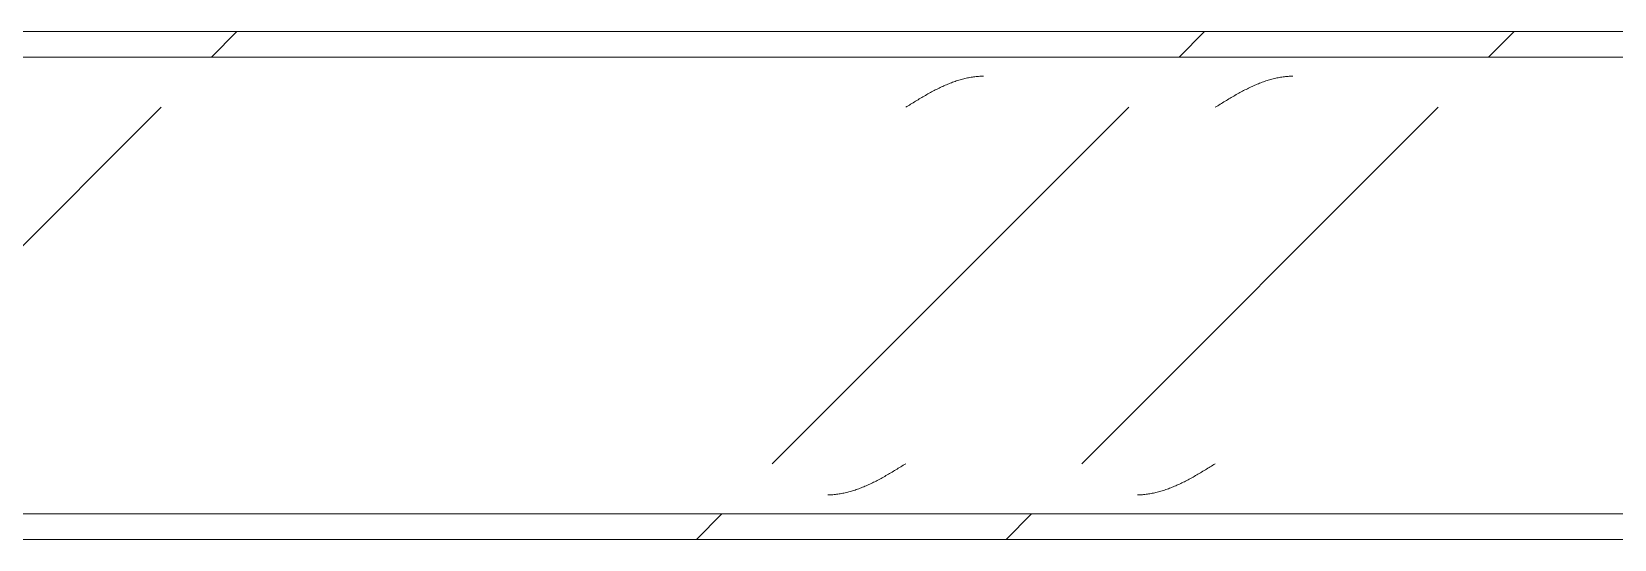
# Model space of a CAD drawing. Header units: centimetres. Extents: x -6741 to 14818, y -293 to 1595.
# Drawn here: x 1239.7 to 1302, y 358.9 to 378.9 of the extents above; entities that cross this region are included whole.
import ezdxf

# ---------------------------------------------------------------- set-up
doc = ezdxf.new("R2010")
doc.units = ezdxf.units.CM
doc.layers.add('S-BEAM', color=7, linetype='Continuous', lineweight=9)
pattern_1 = [(45, (152.695, 0), (-25.14472, 25.14472), []), (45, (152.695, 38.1), (-25.14472, 25.14472), [])]

# ---------------------------------------------------------------- blocks, each defined once
blk = doc.blocks.new('FP_9-Elevación Eje 7')
at = {"layer": 'S-BEAM', "color": 9, "true_color": 0xc0c0c0}
for p, q in [((-6181.26, 361.482), (-6181.211, 361.511)), ((-6181.211, 361.511), (-6181.163, 361.54)), ((-6181.163, 361.54), (-6181.114, 361.57)), ((-6181.114, 361.57), (-6181.066, 361.599)), ((-6181.066, 361.599), (-6181.017, 361.629)), ((-6181.017, 361.629), (-6180.969, 361.659)), ((-6180.969, 361.659), (-6180.92, 361.688)), ((-6180.92, 361.688), (-6180.871, 361.718)), ((-6180.871, 361.718), (-6180.823, 361.748)), ((-6180.823, 361.748), (-6180.774, 361.779)), ((-6180.774, 361.779), (-6180.726, 361.809)), ((-6180.726, 361.809), (-6180.677, 361.839)), ((-6169.071, 361.482), (-6169.022, 361.511)), ((-6169.022, 361.511), (-6168.973, 361.54)), ((-6168.973, 361.54), (-6168.925, 361.57)), ((-6168.925, 361.57), (-6168.876, 361.599)), ((-6168.876, 361.599), (-6168.828, 361.629)), ((-6168.828, 361.629), (-6168.779, 361.659)), ((-6168.779, 361.659), (-6168.73, 361.688)), ((-6168.73, 361.688), (-6168.682, 361.718)), ((-6168.682, 361.718), (-6168.633, 361.748)), ((-6168.633, 361.748), (-6168.585, 361.779)), ((-6168.585, 361.779), (-6168.536, 361.809)), ((-6168.536, 361.809), (-6168.488, 361.839)), ((-6182.524, 360.852), (-6182.475, 360.87)), ((-6182.475, 360.87), (-6182.426, 360.889)), ((-6182.426, 360.889), (-6182.378, 360.909)), ((-6182.378, 360.909), (-6182.329, 360.929)), ((-6182.329, 360.929), (-6182.281, 360.949)), ((-6182.281, 360.949), (-6182.232, 360.97)), ((-6182.232, 360.97), (-6182.183, 360.992)), ((-6182.183, 360.992), (-6182.135, 361.014)), ((-6182.135, 361.014), (-6182.086, 361.036)), ((-6182.086, 361.036), (-6182.038, 361.059)), ((-6182.038, 361.059), (-6181.989, 361.083)), ((-6181.989, 361.083), (-6181.94, 361.107)), ((-6181.94, 361.107), (-6181.892, 361.131)), ((-6181.892, 361.131), (-6181.843, 361.156)), ((-6181.843, 361.156), (-6181.795, 361.182)), ((-6181.795, 361.182), (-6181.746, 361.207)), ((-6181.746, 361.207), (-6181.697, 361.233)), ((-6181.697, 361.233), (-6181.649, 361.26)), ((-6181.649, 361.26), (-6181.6, 361.286)), ((-6181.6, 361.286), (-6181.552, 361.314)), ((-6181.552, 361.314), (-6181.503, 361.341)), ((-6181.503, 361.341), (-6181.454, 361.369)), ((-6181.454, 361.369), (-6181.406, 361.397)), ((-6181.406, 361.397), (-6181.357, 361.425)), ((-6181.357, 361.425), (-6181.309, 361.453)), ((-6181.309, 361.453), (-6181.26, 361.482)), ((-6170.334, 360.852), (-6170.286, 360.87)), ((-6170.286, 360.87), (-6170.237, 360.889)), ((-6170.237, 360.889), (-6170.188, 360.909)), ((-6170.188, 360.909), (-6170.14, 360.929)), ((-6170.14, 360.929), (-6170.091, 360.949)), ((-6170.091, 360.949), (-6170.043, 360.97)), ((-6170.043, 360.97), (-6169.994, 360.992)), ((-6169.994, 360.992), (-6169.945, 361.014)), ((-6169.945, 361.014), (-6169.897, 361.036)), ((-6169.897, 361.036), (-6169.848, 361.059)), ((-6169.848, 361.059), (-6169.8, 361.083)), ((-6169.8, 361.083), (-6169.751, 361.107)), ((-6169.751, 361.107), (-6169.702, 361.131)), ((-6169.702, 361.131), (-6169.654, 361.156)), ((-6169.654, 361.156), (-6169.605, 361.182)), ((-6169.605, 361.182), (-6169.557, 361.207)), ((-6169.557, 361.207), (-6169.508, 361.233)), ((-6169.508, 361.233), (-6169.459, 361.26)), ((-6169.459, 361.26), (-6169.411, 361.286)), ((-6169.411, 361.286), (-6169.362, 361.314)), ((-6169.362, 361.314), (-6169.314, 361.341)), ((-6169.314, 361.341), (-6169.265, 361.369)), ((-6169.265, 361.369), (-6169.216, 361.397)), ((-6169.216, 361.397), (-6169.168, 361.425)), ((-6169.168, 361.425), (-6169.119, 361.453)), ((-6169.119, 361.453), (-6169.071, 361.482)), ((-6183.739, 360.611), (-6183.69, 360.612)), ((-6183.69, 360.612), (-6183.641, 360.614)), ((-6183.641, 360.614), (-6183.593, 360.616)), ((-6183.593, 360.616), (-6183.544, 360.619)), ((-6183.544, 360.619), (-6183.496, 360.624)), ((-6183.496, 360.624), (-6183.447, 360.628)), ((-6183.447, 360.628), (-6183.398, 360.634)), ((-6183.398, 360.634), (-6183.35, 360.64)), ((-6183.35, 360.64), (-6183.301, 360.647)), ((-6183.301, 360.647), (-6183.253, 360.655)), ((-6183.253, 360.655), (-6183.204, 360.663)), ((-6183.204, 360.663), (-6183.155, 360.672)), ((-6183.155, 360.672), (-6183.107, 360.682)), ((-6183.107, 360.682), (-6183.058, 360.693)), ((-6183.058, 360.693), (-6183.01, 360.704)), ((-6183.01, 360.704), (-6182.961, 360.716)), ((-6182.961, 360.716), (-6182.912, 360.728)), ((-6182.912, 360.728), (-6182.864, 360.741)), ((-6182.864, 360.741), (-6182.815, 360.755)), ((-6182.815, 360.755), (-6182.767, 360.77)), ((-6182.767, 360.77), (-6182.718, 360.785)), ((-6182.718, 360.785), (-6182.669, 360.801)), ((-6182.669, 360.801), (-6182.621, 360.817)), ((-6182.621, 360.817), (-6182.572, 360.834)), ((-6182.572, 360.834), (-6182.524, 360.852)), ((-6171.549, 360.611), (-6171.5, 360.612)), ((-6171.5, 360.612), (-6171.452, 360.614)), ((-6171.452, 360.614), (-6171.403, 360.616)), ((-6171.403, 360.616), (-6171.355, 360.619)), ((-6171.355, 360.619), (-6171.306, 360.624)), ((-6171.306, 360.624), (-6171.258, 360.628)), ((-6171.258, 360.628), (-6171.209, 360.634)), ((-6171.209, 360.634), (-6171.16, 360.64)), ((-6171.16, 360.64), (-6171.112, 360.647)), ((-6171.112, 360.647), (-6171.063, 360.655)), ((-6171.063, 360.655), (-6171.015, 360.663)), ((-6171.015, 360.663), (-6170.966, 360.672)), ((-6170.966, 360.672), (-6170.917, 360.682)), ((-6170.917, 360.682), (-6170.869, 360.693)), ((-6170.869, 360.693), (-6170.82, 360.704)), ((-6170.82, 360.704), (-6170.772, 360.716)), ((-6170.772, 360.716), (-6170.723, 360.728)), ((-6170.723, 360.728), (-6170.674, 360.741)), ((-6170.674, 360.741), (-6170.626, 360.755)), ((-6170.626, 360.755), (-6170.577, 360.77)), ((-6170.577, 360.77), (-6170.529, 360.785)), ((-6170.529, 360.785), (-6170.48, 360.801)), ((-6170.48, 360.801), (-6170.431, 360.817)), ((-6170.431, 360.817), (-6170.383, 360.834)), ((-6170.383, 360.834), (-6170.334, 360.852))]:
    blk.add_line(p, q, dxfattribs=at)
blk = doc.blocks.new('FP_10-Elevación Eje 7')
at = {"layer": 'S-BEAM', "color": 9, "true_color": 0xc0c0c0}
for p, q in [((-6178.052, 377.071), (-6178.004, 377.078)), ((-6178.004, 377.078), (-6177.955, 377.084)), ((-6177.955, 377.084), (-6177.906, 377.089)), ((-6177.906, 377.089), (-6177.858, 377.094)), ((-6177.858, 377.094), (-6177.809, 377.098)), ((-6177.809, 377.098), (-6177.761, 377.101)), ((-6177.761, 377.101), (-6177.712, 377.104)), ((-6177.712, 377.104), (-6177.663, 377.106)), ((-6177.663, 377.106), (-6177.615, 377.107)), ((-6165.863, 377.071), (-6165.814, 377.078)), ((-6165.814, 377.078), (-6165.766, 377.084)), ((-6165.766, 377.084), (-6165.717, 377.089)), ((-6165.717, 377.089), (-6165.668, 377.094)), ((-6165.668, 377.094), (-6165.62, 377.098)), ((-6165.62, 377.098), (-6165.571, 377.101)), ((-6165.571, 377.101), (-6165.523, 377.104)), ((-6165.523, 377.104), (-6165.474, 377.106)), ((-6165.474, 377.106), (-6165.425, 377.107)), ((-6179.753, 376.431), (-6179.704, 376.458)), ((-6179.704, 376.458), (-6179.656, 376.484)), ((-6179.656, 376.484), (-6179.607, 376.51)), ((-6179.607, 376.51), (-6179.559, 376.536)), ((-6179.559, 376.536), (-6179.51, 376.561)), ((-6179.51, 376.561), (-6179.462, 376.586)), ((-6179.462, 376.586), (-6179.413, 376.611)), ((-6179.413, 376.611), (-6179.364, 376.635)), ((-6179.364, 376.635), (-6179.316, 376.658)), ((-6179.316, 376.658), (-6179.267, 376.681)), ((-6179.267, 376.681), (-6179.219, 376.704)), ((-6179.219, 376.704), (-6179.17, 376.726)), ((-6179.17, 376.726), (-6179.121, 376.748)), ((-6179.121, 376.748), (-6179.073, 376.769)), ((-6179.073, 376.769), (-6179.024, 376.789)), ((-6179.024, 376.789), (-6178.976, 376.809)), ((-6178.976, 376.809), (-6178.927, 376.829)), ((-6178.927, 376.829), (-6178.878, 376.847)), ((-6178.878, 376.847), (-6178.83, 376.866)), ((-6178.83, 376.866), (-6178.781, 376.883)), ((-6178.781, 376.883), (-6178.733, 376.9)), ((-6178.733, 376.9), (-6178.684, 376.917)), ((-6178.684, 376.917), (-6178.635, 376.933)), ((-6178.635, 376.933), (-6178.587, 376.948)), ((-6178.587, 376.948), (-6178.538, 376.962)), ((-6178.538, 376.962), (-6178.49, 376.976)), ((-6178.49, 376.976), (-6178.441, 376.989)), ((-6178.441, 376.989), (-6178.392, 377.002)), ((-6178.392, 377.002), (-6178.344, 377.014)), ((-6178.344, 377.014), (-6178.295, 377.025)), ((-6178.295, 377.025), (-6178.247, 377.036)), ((-6178.247, 377.036), (-6178.198, 377.045)), ((-6178.198, 377.045), (-6178.149, 377.054)), ((-6178.149, 377.054), (-6178.101, 377.063)), ((-6178.101, 377.063), (-6178.052, 377.071)), ((-6167.564, 376.431), (-6167.515, 376.458)), ((-6167.515, 376.458), (-6167.466, 376.484)), ((-6167.466, 376.484), (-6167.418, 376.51)), ((-6167.418, 376.51), (-6167.369, 376.536)), ((-6167.369, 376.536), (-6167.321, 376.561)), ((-6167.321, 376.561), (-6167.272, 376.586)), ((-6167.272, 376.586), (-6167.223, 376.611)), ((-6167.223, 376.611), (-6167.175, 376.635)), ((-6167.175, 376.635), (-6167.126, 376.658)), ((-6167.126, 376.658), (-6167.078, 376.681)), ((-6167.078, 376.681), (-6167.029, 376.704)), ((-6167.029, 376.704), (-6166.981, 376.726)), ((-6166.981, 376.726), (-6166.932, 376.748)), ((-6166.932, 376.748), (-6166.883, 376.769)), ((-6166.883, 376.769), (-6166.835, 376.789)), ((-6166.835, 376.789), (-6166.786, 376.809)), ((-6166.786, 376.809), (-6166.738, 376.829)), ((-6166.738, 376.829), (-6166.689, 376.847)), ((-6166.689, 376.847), (-6166.64, 376.866)), ((-6166.64, 376.866), (-6166.592, 376.883)), ((-6166.592, 376.883), (-6166.543, 376.9)), ((-6166.543, 376.9), (-6166.495, 376.917)), ((-6166.495, 376.917), (-6166.446, 376.933)), ((-6166.446, 376.933), (-6166.397, 376.948)), ((-6166.397, 376.948), (-6166.349, 376.962)), ((-6166.349, 376.962), (-6166.3, 376.976)), ((-6166.3, 376.976), (-6166.252, 376.989)), ((-6166.252, 376.989), (-6166.203, 377.002)), ((-6166.203, 377.002), (-6166.154, 377.014)), ((-6166.154, 377.014), (-6166.106, 377.025)), ((-6166.106, 377.025), (-6166.057, 377.036)), ((-6166.057, 377.036), (-6166.009, 377.045)), ((-6166.009, 377.045), (-6165.96, 377.054)), ((-6165.96, 377.054), (-6165.911, 377.063)), ((-6165.911, 377.063), (-6165.863, 377.071)), ((-6180.676, 375.879), (-6180.628, 375.909)), ((-6180.628, 375.909), (-6180.579, 375.939)), ((-6180.579, 375.939), (-6180.531, 375.969)), ((-6180.531, 375.969), (-6180.482, 375.999)), ((-6180.482, 375.999), (-6180.433, 376.029)), ((-6180.433, 376.029), (-6180.385, 376.059)), ((-6180.385, 376.059), (-6180.336, 376.089)), ((-6180.336, 376.089), (-6180.288, 376.119)), ((-6180.288, 376.119), (-6180.239, 376.148)), ((-6180.239, 376.148), (-6180.19, 376.177)), ((-6180.19, 376.177), (-6180.142, 376.206)), ((-6180.142, 376.206), (-6180.093, 376.235)), ((-6180.093, 376.235), (-6180.045, 376.264)), ((-6180.045, 376.264), (-6179.996, 376.293)), ((-6179.996, 376.293), (-6179.947, 376.321)), ((-6179.947, 376.321), (-6179.899, 376.349)), ((-6179.899, 376.349), (-6179.85, 376.377)), ((-6179.85, 376.377), (-6179.802, 376.404)), ((-6179.802, 376.404), (-6179.753, 376.431)), ((-6168.487, 375.879), (-6168.438, 375.909)), ((-6168.438, 375.909), (-6168.39, 375.939)), ((-6168.39, 375.939), (-6168.341, 375.969)), ((-6168.341, 375.969), (-6168.293, 375.999)), ((-6168.293, 375.999), (-6168.244, 376.029)), ((-6168.244, 376.029), (-6168.195, 376.059)), ((-6168.195, 376.059), (-6168.147, 376.089)), ((-6168.147, 376.089), (-6168.098, 376.119)), ((-6168.098, 376.119), (-6168.05, 376.148)), ((-6168.05, 376.148), (-6168.001, 376.177)), ((-6168.001, 376.177), (-6167.952, 376.206)), ((-6167.952, 376.206), (-6167.904, 376.235)), ((-6167.904, 376.235), (-6167.855, 376.264)), ((-6167.855, 376.264), (-6167.807, 376.293)), ((-6167.807, 376.293), (-6167.758, 376.321)), ((-6167.758, 376.321), (-6167.709, 376.349)), ((-6167.709, 376.349), (-6167.661, 376.377)), ((-6167.661, 376.377), (-6167.612, 376.404)), ((-6167.612, 376.404), (-6167.564, 376.431))]:
    blk.add_line(p, q, dxfattribs=at)
blk = doc.blocks.new('M_W Shapes - 150 x 200-1837126-Elevación Eje 7')
at = {"layer": 'S-BEAM', "true_color": 0xc0c0c0}
h = blk.add_hatch(dxfattribs=at)
h.set_pattern_fill('FP_14', color=9, style=0, pattern_type=2)
h.set_pattern_definition(pattern_1)
h.paths.add_polyline_path([(-6391.336, 377.859), (-6110.448, 377.859), (-6110.448, 378.859), (-6440.438, 378.859), (-6440.438, 377.859), (-6436.798, 377.859)])
h = blk.add_hatch(dxfattribs=at)
h.set_pattern_fill('FP_14', color=9, style=0, pattern_type=2)
h.set_pattern_definition(pattern_1)
h.paths.add_polyline_path([(-6391.336, 361.839), (-6110.448, 361.839), (-6110.448, 375.879), (-6440.438, 375.879), (-6440.438, 361.839), (-6436.798, 361.839)])
h = blk.add_hatch(dxfattribs=at)
h.set_pattern_fill('FP_14', color=9, style=0, pattern_type=2)
h.set_pattern_definition(pattern_1)
h.paths.add_polyline_path([(-6118.566, 358.859), (-6110.448, 358.859), (-6110.448, 359.859), (-6440.438, 359.859), (-6440.438, 358.859), (-6209.49, 358.859)])
at = {"layer": 'S-BEAM'}
for p, q in [((-6110.448, 378.859), (-6440.438, 378.859)), ((-6110.448, 377.859), (-6440.438, 377.859)), ((-6440.438, 359.859), (-6110.448, 359.859)), ((-6110.448, 358.859), (-6440.438, 358.859))]:
    blk.add_line(p, q, dxfattribs=at)
for name in ['FP_10-Elevación Eje 7', 'FP_9-Elevación Eje 7']:
    blk.add_blockref(name, (0, 0), dxfattribs=at)

msp = doc.modelspace()

# ---------------------------------------------------------------- block references
at = {"layer": 'S-BEAM'}
msp.add_blockref('M_W Shapes - 150 x 200-1837126-Elevación Eje 7', (7454.807, 0), dxfattribs=at)

doc.saveas('drawing.dxf')
